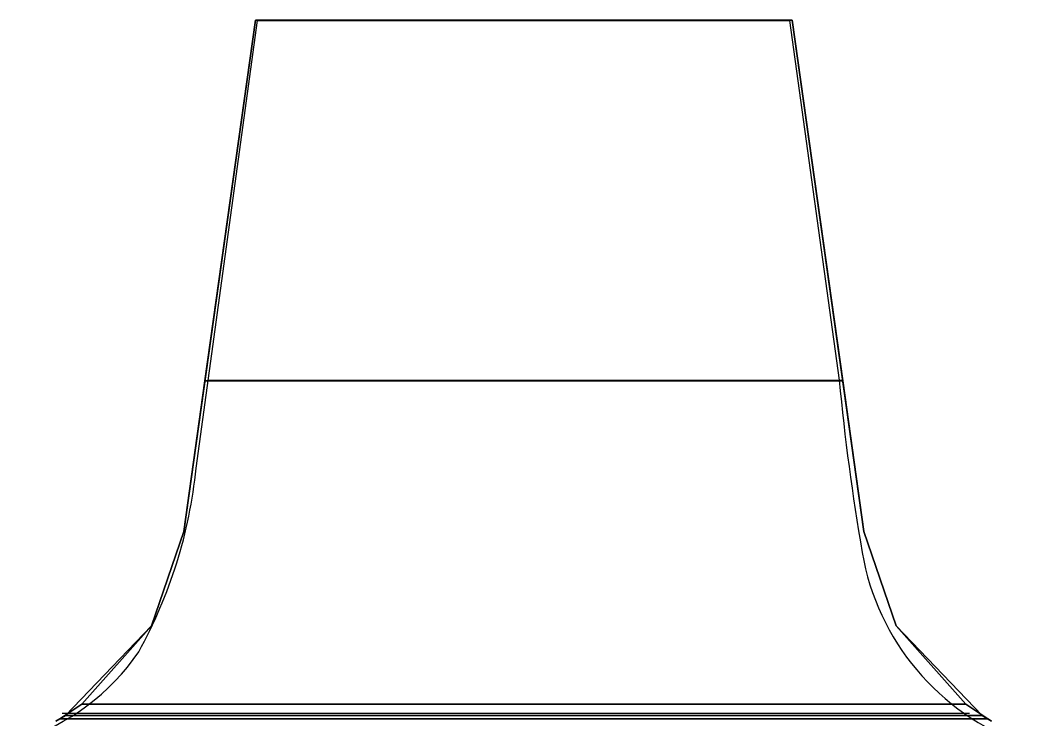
# Model space of a CAD drawing. Header units: inches. Extents: x 11.8 to 54.3, y 10.8 to 35.6.
# Drawn here: x 23.204 to 23.5108, y 32.7174 to 32.9315 of the extents above; entities that cross this region are included whole.
import ezdxf

# ---------------------------------------------------------------- set-up
doc = ezdxf.new("R2010")
doc.units = ezdxf.units.IN
doc.header["$MEASUREMENT"] = 0
doc.layers.add('02', color=2, linetype='Continuous')

msp = doc.modelspace()

# ---------------------------------------------------------------- linework, layer by layer
at = {"layer": '02'}
for p, q in [((23.25786104631131, 32.794441878955), (23.27659697626293, 32.93137912893052)), ((23.27659697626293, 32.93137912893052), (23.43936536771959, 32.93137912893052)), ((23.43936536771959, 32.93137912893052), (23.45458831080534, 32.82136116741161)), ((23.26137403317718, 32.82136116741161), (23.45575930642714, 32.82136116741161)), ((23.21687619954152, 32.7195360328145), (23.49440216195287, 32.7195360328145))]:
    msp.add_line(p, q, dxfattribs=at)
for centre, radius, start, end in [((24.15780419525392, 32.88836797144334), 0.7064010843192485, 185.4430662385133, 189.7538107503545), ((23.11173946167448, 32.80929236117105), 0.1468742806580215, 331.0785583340382, 354.1968979217097), ((23.53629648313224, 32.78153085692871), 0.0757775791556965, 189.7538107503545, 250.3352367283296), ((23.18363960078183, 32.77672858924971), 0.06848065944608096, 287.292305622173, 325.8260399889958)]:
    msp.add_arc(centre, radius, start, end, dxfattribs=at)
for points, invisible_edges in [([(23.25407624877541, 32.77506512597357, 0.08980750742594558), (23.26053416041238, 32.82113795945564, 0.2938712160509517), (23.2760027894026, 32.93149616931508, 0.1489677193601195)], 3), ([(23.47203925365308, 32.74627148822115, 0.0789181233535809), (23.25407624877541, 32.77506512597357, 0.08980750742594559), (23.2760027894026, 32.93149616931508, 0.1489677193601195)], 13), ([(23.2760027894026, 32.93149616931508, 0.1489677193601195), (23.26053416041238, 32.82113795945564, 0.2938712160509517), (23.2760027894026, 32.93149616931508, 0.2824324446672243)], 1), ([(23.45567279378544, 32.82113795945564, 0.2938712160509516), (23.44020416479522, 32.93149616931508, 0.2824324446672244), (23.26053416041238, 32.82113795945564, 0.2938712160509516)], 2), ([(23.26053416041238, 32.82113795945564, 0.2938712160509516), (23.44020416479522, 32.93149616931508, 0.2824324446672244), (23.2760027894026, 32.93149616931508, 0.2824324446672244)], 1), ([(23.47203925365308, 32.74627148822115, 0.0789181233535809), (23.2760027894026, 32.93149616931508, 0.1489677193601195), (23.46213070531964, 32.77506512670492, 0.0898075077025382)], 3), ([(23.46213070531964, 32.77506512670492, 0.0898075077025382), (23.2760027894026, 32.93149616931508, 0.1489677193601195), (23.44020416479522, 32.93149616931508, 0.1489677193601195)], 1), ([(23.44020416479522, 32.93149616931508, 0.2824324446672243), (23.44020416479522, 32.93149616931508, 0.1489677193601195), (23.2760027894026, 32.93149616931508, 0.1489677193601195)], 12), ([(23.2760027894026, 32.93149616931508, 0.1489677193601195), (23.2760027894026, 32.93149616931508, 0.2824324446672243), (23.44020416479522, 32.93149616931508, 0.2824324446672243)], 12), ([(23.46213070542219, 32.77506512597357, 0.08980750742594558), (23.44020416479522, 32.93149616931508, 0.2824324446672243), (23.45567279378544, 32.82113795945564, 0.2938712160509516)], 13), ([(23.44020416479522, 32.93149616931508, 0.2824324446672243), (23.46213070542219, 32.77506512597357, 0.08980750742594558), (23.44020416479522, 32.93149616931508, 0.1489677193601195)], 1), ([(23.24416770054474, 32.74627148822115, 0.3367166447494726), (23.4621307053683, 32.77506512635703, 0.3202382967068604), (23.45567279378544, 32.82113795945564, 0.2938712160509516)], 13), ([(23.24416770054474, 32.74627148822115, 0.3367166447494726), (23.45567279378544, 32.82113795945564, 0.2938712160509516), (23.25407624877541, 32.77506512597357, 0.3202382969263517)], 3), ([(23.26053416041238, 32.82113795945564, 0.2938712160509517), (23.25407624877541, 32.77506512597357, 0.08980750742594558), (23.25407624877541, 32.77506512597357, 0.3202382969263518)], 1), ([(23.25407624877541, 32.77506512597357, 0.3202382969263517), (23.45567279378544, 32.82113795945564, 0.2938712160509516), (23.26053416041238, 32.82113795945564, 0.2938712160509516)], 1), ([(23.46213070542219, 32.77506512597357, 0.08980750742594558), (23.45567279378544, 32.82113795945564, 0.2938712160509516), (23.46213070542219, 32.77506512597357, 0.3202382969263516)], 1), ([(23.24416770054474, 32.74627148822115, 0.3367166447494725), (23.25407624877541, 32.77506512597357, 0.3202382969263516), (23.25407624877541, 32.77506512597357, 0.08980750742594558)], 12), ([(23.24416770054474, 32.74627148822115, 0.3367166447494725), (23.25407624877541, 32.77506512597357, 0.08980750742594558), (23.24416770054474, 32.74627148822115, 0.0789181233535807)], 1), ([(23.25407624877541, 32.77506512597357, 0.08980750742594559), (23.49330807496723, 32.7223096861271, 0.06985607748384001), (23.24416770054474, 32.74627148822115, 0.07891812335358071)], 3), ([(23.24416770054474, 32.74627148822115, 0.3367166447494726), (23.47203925365308, 32.74627148822115, 0.3367166447494726), (23.4621307053683, 32.77506512635703, 0.3202382967068604)], 13), ([(23.25407624877541, 32.77506512597357, 0.08980750742594559), (23.47203925365308, 32.74627148822115, 0.0789181233535809), (23.49330807496723, 32.7223096861271, 0.06985607748384001)], 13), ([(23.4621307053683, 32.77506512635703, 0.3202382967068604), (23.47203925365308, 32.74627148822115, 0.07891812335358091), (23.46213070531964, 32.77506512670492, 0.0898075077025382)], 1), ([(23.47203925365308, 32.74627148822115, 0.07891812335358091), (23.4621307053683, 32.77506512635703, 0.3202382967068604), (23.47203925365308, 32.74627148822115, 0.3367166447494723)], 1), ([(23.22289887923036, 32.7223096861271, 0.06985607748384005), (23.21787410194181, 32.71884075427418, 0.3524150146084499), (23.24416770054474, 32.74627148822115, 0.3367166447494725)], 13), ([(23.47203925365308, 32.74627148822115, 0.3367166447494724), (23.24416770054474, 32.74627148822115, 0.3367166447494724), (23.21787410194181, 32.71884075427418, 0.35241501460845)], 13), ([(23.47203925365308, 32.74627148822115, 0.3367166447494724), (23.21787410194181, 32.71884075427418, 0.35241501460845), (23.49833285225602, 32.71884075427418, 0.35241501460845)], 1), ([(23.22289887923036, 32.7223096861271, 0.06985607748384005), (23.24416770054474, 32.74627148822115, 0.3367166447494725), (23.24416770054474, 32.74627148822115, 0.0789181233535807)], 1), ([(23.24416770054474, 32.74627148822115, 0.07891812335358071), (23.49330807496723, 32.7223096861271, 0.06985607748384001), (23.22289887923036, 32.7223096861271, 0.06985607748384001)], 1), ([(23.49833285225602, 32.71884075427418, 0.3524150146084499), (23.49330807496723, 32.7223096861271, 0.06985607748384005), (23.47203925365308, 32.74627148822115, 0.3367166447494723)], 3), ([(23.47203925365308, 32.74627148822115, 0.3367166447494723), (23.49330807496723, 32.7223096861271, 0.06985607748384005), (23.47203925365308, 32.74627148822115, 0.07891812335358091)], 1), ([(23.21620067163692, 32.71780649121341, 0.05241501460844996), (23.21787410194181, 32.71884075427418, 0.3524150146084499), (23.22289887923036, 32.7223096861271, 0.06985607748384005)], 3), ([(23.50000628256091, 32.71780649121341, 0.05241501460844993), (23.21620067163692, 32.71780649121341, 0.05241501460844993), (23.22289887923036, 32.7223096861271, 0.06985607748384007)], 12), ([(23.50000628256091, 32.71780649121341, 0.05241501460844993), (23.22289887923036, 32.7223096861271, 0.06985607748384007), (23.49330807496723, 32.7223096861271, 0.06985607748384007)], 1), ([(23.49330807496723, 32.7223096861271, 0.06985607748384005), (23.50121840322733, 32.71709233864713, 0.05241501460844985), (23.50000628256091, 32.71780649121341, 0.05241501460844985)], 1), ([(23.21787410194181, 32.71884075427418, 0.35241501460845), (23.21498855097049, 32.71709233864713, 0.35241501460845), (23.20835585382908, 32.61649616931503, 0.35241501460845)], 14), ([(23.21787410194181, 32.71884075427418, 0.3524150146084499), (23.21620067163692, 32.71780649121341, 0.05241501460844996), (23.21498855097049, 32.71709233864713, 0.35241501460845)], 3), ([(23.21498855097049, 32.71709233864713, 0.0524150146084499), (23.50000628256091, 32.71780649121341, 0.0524150146084499), (23.50121840322733, 32.71709233864713, 0.0524150146084499)], 13), ([(23.21498855097049, 32.71709233864713, 0.0524150146084499), (23.21620067163692, 32.71780649121341, 0.0524150146084499), (23.50000628256091, 32.71780649121341, 0.0524150146084499)], 12), ([(23.21498855097049, 32.71709233864713, 0.35241501460845), (23.21620067163692, 32.71780649121341, 0.05241501460844996), (23.21498855097049, 32.71709233864713, 0.05241501460844996)], 1), ([(23.50121840322733, 32.71709233864713, 0.35241501460845), (23.49833285225602, 32.71884075427418, 0.35241501460845), (23.21787410194181, 32.71884075427418, 0.35241501460845)], 12), ([(23.50121840322733, 32.71709233864713, 0.05241501460844985), (23.49833285225602, 32.71884075427418, 0.3524150146084499), (23.50121840322733, 32.71709233864713, 0.3524150146084499)], 1)]:
    msp.add_3dface(points, dxfattribs=dict(at, invisible_edges=invisible_edges))

doc.saveas('drawing.dxf')
